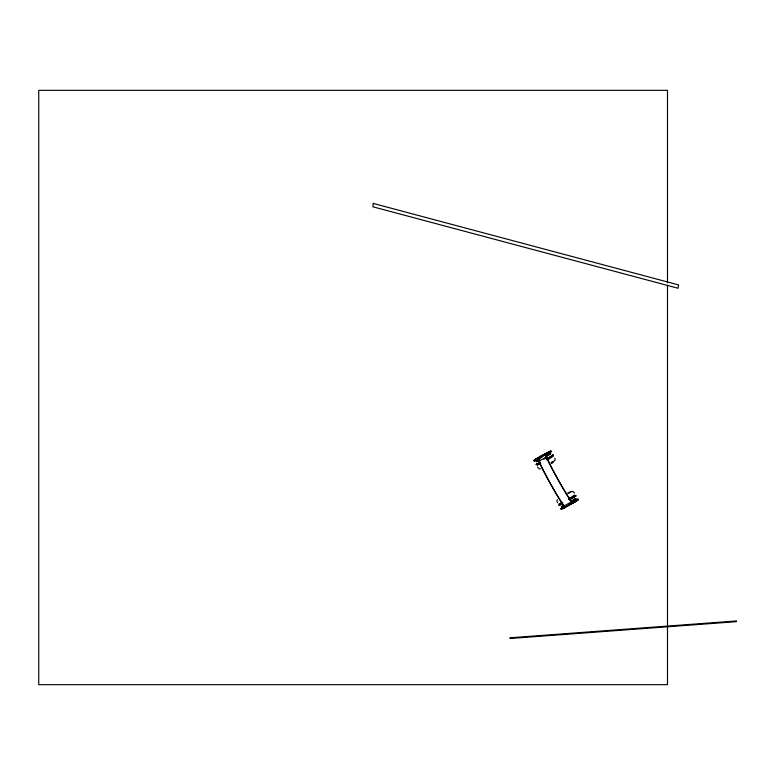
<?xml version="1.0" encoding="UTF-8"?>
<svg xmlns="http://www.w3.org/2000/svg" width="775" height="775" viewBox="0 0 775 775"><rect width="100%" height="100%" fill="white"/><g stroke="black" fill="none" stroke-linecap="round" stroke-linejoin="round"><path stroke-width="1.16" d="M557.273 499.701L556.876 500.863L557.564 502.83M542.461 455.652L544.118 454.692L542.529 455.545M568.337 505.503L569.635 504.69M568.957 493.181L569.567 492.474L568.986 492.832M562.912 508.371L563.628 508.138M576.648 500.766L575.147 501.735M537.404 465.058L540.688 463.615M559.124 503.808L562.408 502.365M535.719 459.313L535.128 459.72L535.845 459.42M536.6 459.594L536.184 459.972M536.174 460.776L539.245 459.372M549.039 452.019L549.63 451.622L548.913 451.922M563.125 508.216L562.534 508.623L563.251 508.323M574.73 501.105L578.082 498.984L577.075 499.381M537.075 463.876L536.552 464.273L537.763 463.799M537.395 464.457L536.872 464.855L540.446 463.179M559.598 504.07L559.075 504.467L562.65 502.801M537.54 463.963L536.717 464.564L540.282 462.888M560.063 504.167L559.24 504.757L562.001 503.508M536.048 459.1L535.418 459.556L536.222 459.236M534.866 460.689L534.082 461.251L538.577 459.178A46.791 2.499 60.8 0 0 538.993 461.222M548.71 452.232L549.339 451.777L548.535 452.096M537.385 460.263L536.804 460.679L538.509 459.904M561.865 508.865L561.081 509.427L565.585 507.354A46.791 2.499 60.8 0 1 563.977 506.065A28.191 1.502 60.8 0 1 550.87 484.491A28.191 1.502 60.8 0 1 538.848 461.222A46.791 2.499 60.8 0 1 538.179 458.451L533.704 460.553L539.119 457.26M562.853 508.371L563.454 508.003M569.092 504.932L569.586 504.651M537.211 463.721L535.942 464.613L538.17 463.595M552.139 462.752L555.084 460.195L554.9 458.073M574.401 496.843L575.583 496.019L574.73 496.329M562.514 505.813L561.381 506.618L563.997 505.436M550.482 451.932L551.451 451.505L546.181 454.915A46.791 2.499 60.8 0 0 546.656 457.357L549.436 463.334A27.406 1.463 60.8 0 0 567.949 496.368L571.33 501.386A46.791 2.499 60.8 0 0 572.715 502.423L574.943 500.989M576.164 500.776L578.489 499.71L573.18 503.101A46.791 2.499 60.8 0 1 571.524 501.851A28.191 1.502 60.8 0 1 558.417 480.287A28.191 1.502 60.8 0 1 546.394 457.008A46.791 2.499 60.8 0 1 545.716 454.247L551.083 450.808L544.428 454.266M551.122 456.33L553.331 454.896L552.033 455.409M573.975 497.114L576.183 495.68L574.44 496.407M535.777 459.246L536.474 458.829M548.274 452.503L548.971 452.087M536.513 460.553L537.521 459.924M537.782 460.021L536.232 461.009L537.986 460.176M538.848 460.205L538.024 460.796L539.022 460.34M563.067 506.278L562.011 507.005L564.529 505.813M563.861 506.162L561.798 507.315L564.423 506.065M563.561 506.017L562.979 506.559M573.316 500.04L573.82 499.575M562.001 507.799L560.674 508.7L565.178 506.637A46.791 2.499 60.8 0 1 563.783 505.591L560.403 500.582A27.406 1.463 60.8 0 1 541.89 467.548L539.119 461.571M551.335 463.256L552.081 462.791M552.856 462.307L551.742 463.004M550.647 456.63L552.72 455.235L552.168 455.419M573.51 497.405L574.469 496.853M536.232 458.965L537.007 458.5M547.741 452.832L548.526 452.377M537.288 460.282L537.821 459.953M548.371 453.443L548.933 453.094M538.751 460.127L536.252 461.774L538.867 460.592M546.888 455.245L549.572 453.549L548.836 453.84M551.102 456.388L549.388 457.395M572.977 497.734L573.955 497.172M562.408 508.526L563.076 508.109M574.963 500.892L575.525 500.553M563.638 507.867L564.423 507.402M566.835 506.153L567.765 505.591M572.463 503.149L573.268 502.626L572.337 503.052M550.531 456.737L547.557 458.471M572.241 498.17L573.393 497.521M536.784 458.616L537.637 458.132M538.451 458.49L538.954 458.199M547.121 453.21L547.964 452.716M546.452 454.305L546.947 454.005M548.051 454.412L550.357 452.92L549.029 453.501M547.538 454.867L550.153 453.23L548.4 454.063M572.396 500.592L572.89 500.292M573.316 500.863L575.35 499.555L574.178 500.059M564.19 507.528L564.849 507.131M568.443 505.281L568.966 504.971M537.443 458.228L538.344 457.705M546.414 453.627L547.315 453.104M538.354 458.5L539.003 458.122M545.891 454.634L547.043 453.995M548.71 453.317L546.172 454.741M547.935 454.654L546.172 455.661M571.378 498.683L572.599 497.996M571.843 500.921L575.883 498.519L573.868 499.391M563.861 507.644L564.743 507.121M575.302 500.766L572.405 502.462M565.043 507.034L565.75 506.608M570.788 504.06L571.524 503.595L570.71 503.992M572.153 503.343L569.722 504.67M573.82 502.529L577.036 500.524L576.203 500.853M574.721 502.006L573.045 502.985M544.002 454.877L545.862 453.724L542.665 455.438M545.639 454.082L546.578 453.54M538.586 458.519L539.39 458.044M547.315 454.847L545.639 455.816M546.094 456.436L549.029 454.625L548.39 454.867M571.96 501.667L575.505 499.371M573.006 501.076L571.398 502.006M572.444 501.609L576.309 499.216L573.655 500.33M546.007 456.649L550.754 453.675L548.138 454.857M548.816 457.763L546.511 459.071M571.679 498.538L569.363 499.846M571.136 501.493L571.969 500.999M538.305 457.657L542.51 455.458M538.983 457.327L539.952 456.775M544.806 454.557L545.774 454.014M539.72 457.705L540.785 457.124M544.622 455.371L545.28 454.993M545.813 455.002L546.859 454.402M545.619 456.01L546.443 455.526M566.525 506.162L567.358 505.678M570.1 504.428L570.603 504.128L569.867 504.554M572.212 503.459L573.18 502.917M546.666 459.362L552.885 455.526L552.333 455.7M546.83 459.653L553.05 455.816L552.197 456.126M547.072 460.088L552.972 456.33M568.792 498.838L574.682 495.08M569.034 499.274L575.253 495.438L574.692 495.613M569.199 499.555L575.418 495.729L574.566 496.039M569.499 499.797L570.632 499.148M541.599 455.971L538.896 457.608L542.955 455.206M542.577 455.584L542.858 455.371M541.163 456.62L544.903 454.508M569.179 504.845L569.702 504.583L568.763 505.271M571.34 503.963L572.308 503.411M540.437 456.427L543.837 454.528M542.297 455.681L540.659 456.62L541.861 456.02M543.934 455.061L542.248 455.874M543.217 456.165L543.934 455.768M568.172 505.203L569.131 504.67M571.398 503.934L568.569 505.523M568.966 504.699L570.109 504.06M543.943 459.236L546.772 457.657L546.394 457.008L538.848 461.222L539.226 461.871A2.499 2.354 -20.4 0 0 539.826 461.919M542.636 455.254L544.941 453.918M541.793 456.126L542.316 455.768M542.461 456.62L540.824 457.531M569.819 504.515L570.371 504.118M540.243 457.124L541.212 456.582M543.769 455.409L544.583 454.964M540.65 457.851L541.57 457.347M570.952 503.653L572.812 502.626M569.935 504.448L570.158 504.331M567.649 506.027L568.618 505.484M568.976 499.333L570.255 498.606M544.515 454.208L546.007 453.336M539.352 457.608L540.32 457.066M540.408 457.725L541.076 457.357M570.807 503.866L571.64 503.421M566.757 506.511L567.736 505.968M545.745 456.126L547.431 455.225M538.518 458.064L539.477 457.531M545.368 454.537L546.104 454.14M539.303 458.354L540.039 457.957M539.158 458.722L536.397 460.195M545.813 456.223L547.557 455.293M573.413 502.239L575.341 501.202M566.883 506.433L565.159 507.373M546.084 453.365L547.005 452.862M537.743 458.471L538.673 457.967M545.639 454.431L546.22 454.121M539.187 458.374L539.768 458.064M564.743 506.714L562.572 507.751M573.645 502.181L575.098 501.406M566.079 506.869L564.462 507.732M567.93 505.717L566.942 506.24M538.916 463.266L539.778 462.811M567.571 493.21L570.632 491.728M562.631 503.595L558.843 505.397L560.616 504.573M546.821 452.978L547.692 452.503M537.056 458.829L537.937 458.354M537.462 459.556L538.15 459.197M538.083 460.156L538.751 459.808M564.752 506.647L563.464 507.315M547.479 452.629L548.293 452.193M536.455 459.139L537.269 458.703M537.492 459.304L538.024 459.032M548.293 454.082L548.874 453.782M574.372 500.098L575.467 499.546M574.895 501.532L575.699 501.096M563.871 508.042L564.675 507.606M538.189 463.634L539.313 463.024M551.267 462.84L552.933 462.065L551.199 462.346M562.166 503.798L560.538 504.661M548.061 452.338L548.797 451.951M535.961 459.391L536.697 459.003M536.862 459.866L535.98 460.302M563.367 508.293L564.103 507.906M537.685 463.886L538.644 463.363M551.393 462.772L552.12 462.413M570.477 491.786L573.035 491.476L574.488 492.978M540.504 468.836L539.1 468.807L537.482 466.996M571.156 501.173A2.528 2.228 -34.9 0 0 570.729 501.144A2.499 2.402 -39.9 0 1 571.156 501.173L571.524 501.851L563.977 506.065L563.619 505.387A2.499 2.402 -39.9 0 1 563.803 504.98A2.528 2.228 -34.9 0 0 563.619 505.387M667.488 282.798L667.488 90.336L38.75 90.336L38.75 684.664L667.488 684.664L667.488 285.219M546.327 458.432A2.499 2.354 -20.4 0 0 546.772 457.657A2.528 2.151 -24.2 0 1 546.307 458.374M539.807 461.881A2.528 2.151 -24.2 0 1 539.226 461.871M373.298 203.438L372.853 206.789L678.086 288.261L678.522 284.9L373.298 203.438M736.192 620.978L509.921 637.806L509.979 638.493L736.25 621.676L736.192 620.978"/></g></svg>
